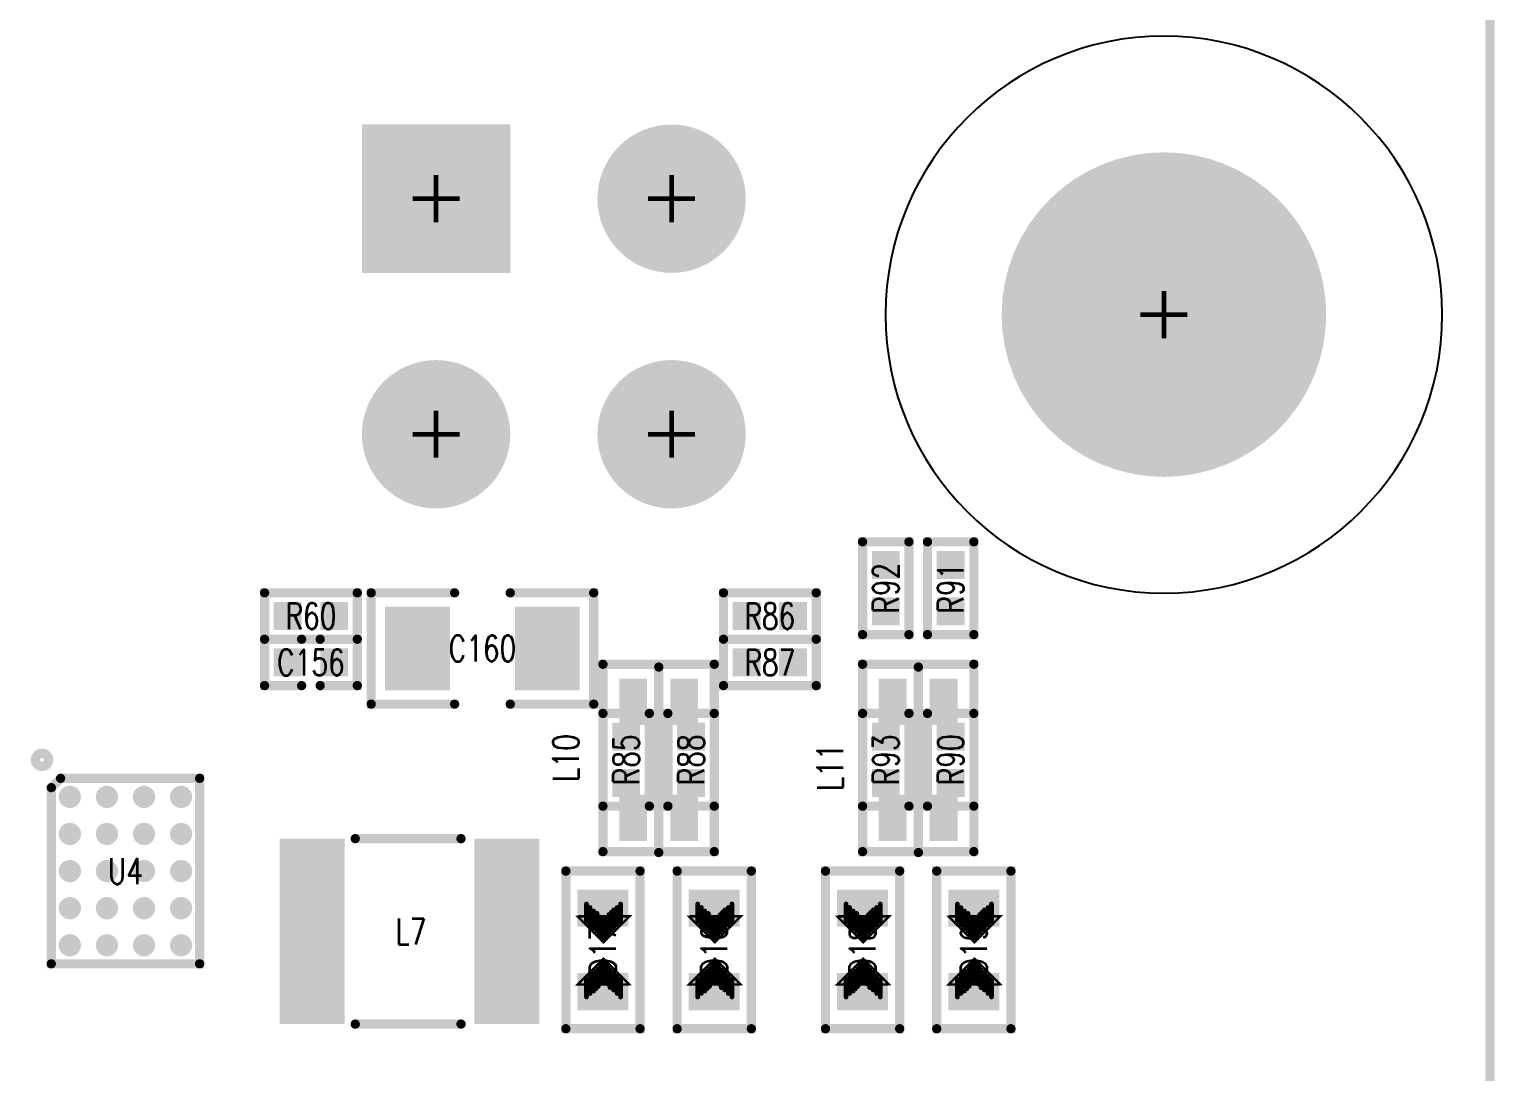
# Model space of a CAD drawing. Extents: x -54.9 to 3.9, y -25.5 to 62.3.
# Drawn here: x -12.24 to 3.57, y -8.16 to 3.08 of the extents above; entities that cross this region are included whole.
import ezdxf
from ezdxf.enums import TextEntityAlignment as Align

# ---------------------------------------------------------------- set-up
doc = ezdxf.new("R2010")
doc.units = 0
for name, pattern in [('KEEPOUT_00001000$0', [2, 1, 1]), ('TRMIDX_0', [2, 1, 1]), ('TRMIDX_1', [2, 1, 1])]:
    doc.linetypes.add(name, pattern=pattern)
for name, color, linetype in [('BOARD_OUTLINE_00', 255, 'CONTINUOUS'), ('DRIL_NPLTE_THRU_01', 3, 'CONTINUOUS'), ('DRIL_NPLTE_THRU_02', 176, 'CONTINUOUS'), ('DRIL_NPLTE_THRU_03', 222, 'CONTINUOUS'), ('DRIL_NPLTE_THRU_04', 34, 'CONTINUOUS'), ('DRIL_NPLTE_THRU_05', 171, 'CONTINUOUS'), ('DRIL_NPLTE_THRU_06', 186, 'CONTINUOUS'), ('DRIL_NPLTE_THRU_07', 6, 'CONTINUOUS'), ('DRIL_NPLTE_THRU_08', 2, 'CONTINUOUS'), ('DRIL_PLTE_THRU_01', 3, 'CONTINUOUS'), ('DRIL_PLTE_THRU_02', 176, 'CONTINUOUS'), ('DRIL_PLTE_THRU_03', 222, 'CONTINUOUS'), ('DRIL_PLTE_THRU_04', 34, 'CONTINUOUS'), ('DRIL_PLTE_THRU_05', 171, 'CONTINUOUS'), ('DRIL_PLTE_THRU_06', 186, 'CONTINUOUS'), ('DRIL_PLTE_THRU_07', 6, 'CONTINUOUS'), ('DRIL_PLTE_THRU_08', 2, 'CONTINUOUS'), ('DRIL_SYMBOL', 255, 'CONTINUOUS'), ('KEEPOUT_-1', 255, 'CONTINUOUS'), ('KEEPOUT_01', 4, 'CONTINUOUS'), ('PADS_BOT', 56, 'CONTINUOUS'), ('PADS_INNER', 96, 'CONTINUOUS'), ('PADS_TOP', 96, 'CONTINUOUS'), ('PADS_XR_122', 3, 'CONTINUOUS'), ('PADS_XR_123', 3, 'CONTINUOUS'), ('PART_NAME_126', 6, 'CONTINUOUS'), ('PART_TOP_2DLINE_00', 254, 'CONTINUOUS'), ('PART_TOP_2DLINE_01', 254, 'CONTINUOUS'), ('PART_TOP_2DLINE_126', 254, 'CONTINUOUS'), ('PART_TOP_COPPER_01', 254, 'CONTINUOUS')]:
    doc.layers.add(name, color=color, linetype=linetype)
doc.styles.add('W0$04', font='simplex', dxfattribs={"width": 0.75})

# ---------------------------------------------------------------- blocks, each defined once
blk = doc.blocks.new('BOARD_1')
at = {"layer": 'BOARD_OUTLINE_00', "const_width": 0.1}
blk.add_lwpolyline([(2.96515, 77.63739, 0.41421356), (-0.03411, 74.63813), (-0.03411, -4.3651, 0.41421356), (2.96515, -7.36436), (52.96851, -7.36436, 0.41421356), (55.96777, -4.3651), (55.96777, 74.63813, 0.41421356), (52.96851, 77.63739)], format="xyb", close=True, dxfattribs=at)
blk = doc.blocks.new('SMOOTH_0$1')
at = {"const_width": 0.05}
blk.add_lwpolyline([(-0.025, 0, 1), (0.025, 0, 1)], format="xyb", close=True, dxfattribs=at)
blk = doc.blocks.new('PART_BODY_TOP_224')
at = {"layer": 'PART_TOP_2DLINE_00', "const_width": 0.1}
blk.add_lwpolyline([(-0.8, -1), (-0.8, 0.9), (-0.7, 1), (0.8, 1), (0.8, -1)], close=True, dxfattribs=at)
at = {"layer": 'PART_TOP_2DLINE_01', "const_width": 0.1}
blk.add_lwpolyline([(-0.971, 1.2, 1), (-0.829, 1.2, 1)], format="xyb", close=True, dxfattribs=at)
at = {"layer": 'PART_TOP_2DLINE_00'}
for p in [(-0.8, 0.9), (-0.7, 1), (0.8, 1), (-0.8, -1), (0.8, -1)]:
    blk.add_blockref('SMOOTH_0$1', p, dxfattribs=at)
blk = doc.blocks.new('DRIL_HOLE_0')
blk.add_lwpolyline([(0, 0, 1), (0, 0, 1)], format="xyb", close=True)
blk = doc.blocks.new('PAD_1')
blk.add_lwpolyline([(0, 0, 1), (0, 0, 1)], format="xyb", close=True)
blk = doc.blocks.new('PAD_4')
at = {"const_width": 0.12}
blk.add_lwpolyline([(0, -0.06, 1), (0, 0.06, 1)], format="xyb", close=True, dxfattribs=at)
blk = doc.blocks.new('STK_TOP_611')
at = {"layer": 'DRIL_PLTE_THRU_01'}
blk.add_blockref('DRIL_HOLE_0', (0, 0), dxfattribs=at)
at = {"layer": 'DRIL_PLTE_THRU_02'}
blk.add_blockref('DRIL_HOLE_0', (0, 0), dxfattribs=at)
at = {"layer": 'DRIL_PLTE_THRU_03'}
blk.add_blockref('DRIL_HOLE_0', (0, 0), dxfattribs=at)
at = {"layer": 'DRIL_PLTE_THRU_04'}
blk.add_blockref('DRIL_HOLE_0', (0, 0), dxfattribs=at)
at = {"layer": 'DRIL_PLTE_THRU_05'}
blk.add_blockref('DRIL_HOLE_0', (0, 0), dxfattribs=at)
at = {"layer": 'DRIL_PLTE_THRU_06'}
blk.add_blockref('DRIL_HOLE_0', (0, 0), dxfattribs=at)
at = {"layer": 'DRIL_PLTE_THRU_07'}
blk.add_blockref('DRIL_HOLE_0', (0, 0), dxfattribs=at)
at = {"layer": 'DRIL_PLTE_THRU_08'}
blk.add_blockref('DRIL_HOLE_0', (0, 0), dxfattribs=at)
at = {"layer": 'PADS_BOT'}
blk.add_blockref('PAD_1', (0, 0), dxfattribs=at)
at = {"layer": 'PADS_INNER'}
blk.add_blockref('PAD_1', (0, 0), dxfattribs=at)
at = {"layer": 'PADS_TOP'}
blk.add_blockref('PAD_4', (0, 0), dxfattribs=at)
blk = doc.blocks.new('SYM_TOP_18')
for name, p in [('PART_BODY_TOP_224', (0, 0)), ('STK_TOP_611', (-0.6, 0.8)), ('STK_TOP_611', (-0.2, 0.8)), ('STK_TOP_611', (0.2, 0.8)), ('STK_TOP_611', (0.6, 0.8)), ('STK_TOP_611', (-0.6, 0.4)), ('STK_TOP_611', (-0.2, 0.4)), ('STK_TOP_611', (0.2, 0.4)), ('STK_TOP_611', (0.6, 0.4)), ('STK_TOP_611', (-0.6, 0)), ('STK_TOP_611', (-0.2, 0)), ('STK_TOP_611', (0.2, 0)), ('STK_TOP_611', (0.6, 0)), ('STK_TOP_611', (-0.6, -0.4)), ('STK_TOP_611', (-0.2, -0.4)), ('STK_TOP_611', (0.2, -0.4)), ('STK_TOP_611', (0.6, -0.4)), ('STK_TOP_611', (-0.6, -0.8)), ('STK_TOP_611', (-0.2, -0.8)), ('STK_TOP_611', (0.2, -0.8)), ('STK_TOP_611', (0.6, -0.8))]:
    blk.add_blockref(name, p)
blk = doc.blocks.new('PART_TOP_2')
blk.add_blockref('SYM_TOP_18', (0, 0))
at = {"layer": 'PART_NAME_126', "style": 'W0$04', "width": 0.75}
blk.add_text('U4', height=0.28, dxfattribs=at).set_placement((0, 0), align=Align.MIDDLE_CENTER)
blk = doc.blocks.new('SMOOTH_0$199898')
at = {"const_width": 0.099949}
blk.add_lwpolyline([(-0.049974, 0, 1), (0.049974, 0, 1)], format="xyb", close=True, dxfattribs=at)
blk = doc.blocks.new('PART_BODY_TOP_158')
at = {"layer": 'PART_TOP_2DLINE_126', "const_width": 0.2}
blk.add_lwpolyline([(2.901, -2.105), (2.901, -2.747)], dxfattribs=at)
at = {"layer": 'PART_TOP_2DLINE_126'}
for p in [(2.901, -2.105), (2.901, -2.747)]:
    blk.add_blockref('SMOOTH_0$199898', p, dxfattribs=at)
blk = doc.blocks.new('DRIL_SYMBOL_0$889')
at = {"layer": 'DRIL_SYMBOL', "const_width": 0.0508}
for points in [[(0, -0.254), (0, 0.254)], [(-0.254, 0), (0.254, 0)]]:
    blk.add_lwpolyline(points, dxfattribs=at)
blk = doc.blocks.new('DRIL_HOLE_0$889')
at = {"const_width": 0.4445}
blk.add_lwpolyline([(-0.22225, 0, 1), (0.22225, 0, 1)], format="xyb", close=True, dxfattribs=at)
blk.add_blockref('DRIL_SYMBOL_0$889', (0, 0))
blk = doc.blocks.new('PAD_5')
at = {"const_width": 0.635}
blk.add_lwpolyline([(0, -0.3175, 1), (0, 0.3175, 1)], format="xyb", close=True, dxfattribs=at)
blk = doc.blocks.new('PAD_7')
at = {"const_width": 0.8}
blk.add_lwpolyline([(0, -0.4, 1), (0, 0.4, 1)], format="xyb", close=True, dxfattribs=at)
blk = doc.blocks.new('STK_TOP_395')
at = {"layer": 'DRIL_PLTE_THRU_01'}
blk.add_blockref('DRIL_HOLE_0$889', (0, 0), dxfattribs=at)
at = {"layer": 'DRIL_PLTE_THRU_02'}
blk.add_blockref('DRIL_HOLE_0$889', (0, 0), dxfattribs=at)
at = {"layer": 'DRIL_PLTE_THRU_03'}
blk.add_blockref('DRIL_HOLE_0$889', (0, 0), dxfattribs=at)
at = {"layer": 'DRIL_PLTE_THRU_04'}
blk.add_blockref('DRIL_HOLE_0$889', (0, 0), dxfattribs=at)
at = {"layer": 'DRIL_PLTE_THRU_05'}
blk.add_blockref('DRIL_HOLE_0$889', (0, 0), dxfattribs=at)
at = {"layer": 'DRIL_PLTE_THRU_06'}
blk.add_blockref('DRIL_HOLE_0$889', (0, 0), dxfattribs=at)
at = {"layer": 'DRIL_PLTE_THRU_07'}
blk.add_blockref('DRIL_HOLE_0$889', (0, 0), dxfattribs=at)
at = {"layer": 'DRIL_PLTE_THRU_08'}
blk.add_blockref('DRIL_HOLE_0$889', (0, 0), dxfattribs=at)
at = {"layer": 'PADS_BOT'}
blk.add_blockref('PAD_7', (0, 0), dxfattribs=at)
at = {"layer": 'PADS_INNER'}
blk.add_blockref('PAD_5', (0, 0), dxfattribs=at)
at = {"layer": 'PADS_TOP'}
blk.add_blockref('PAD_7', (0, 0), dxfattribs=at)
at = {"layer": 'PADS_XR_122'}
blk.add_blockref('PAD_7', (0, 0), dxfattribs=at)
at = {"layer": 'PADS_XR_123'}
blk.add_blockref('PAD_7', (0, 0), dxfattribs=at)
blk = doc.blocks.new('PAD_8')
at = {"const_width": 1.599996}
blk.add_lwpolyline([(-0.799998, 0), (0.799998, 0)], dxfattribs=at)
blk = doc.blocks.new('STK_TOP_396')
at = {"layer": 'DRIL_PLTE_THRU_01'}
blk.add_blockref('DRIL_HOLE_0$889', (0, 0), dxfattribs=at)
at = {"layer": 'DRIL_PLTE_THRU_02'}
blk.add_blockref('DRIL_HOLE_0$889', (0, 0), dxfattribs=at)
at = {"layer": 'DRIL_PLTE_THRU_03'}
blk.add_blockref('DRIL_HOLE_0$889', (0, 0), dxfattribs=at)
at = {"layer": 'DRIL_PLTE_THRU_04'}
blk.add_blockref('DRIL_HOLE_0$889', (0, 0), dxfattribs=at)
at = {"layer": 'DRIL_PLTE_THRU_05'}
blk.add_blockref('DRIL_HOLE_0$889', (0, 0), dxfattribs=at)
at = {"layer": 'DRIL_PLTE_THRU_06'}
blk.add_blockref('DRIL_HOLE_0$889', (0, 0), dxfattribs=at)
at = {"layer": 'DRIL_PLTE_THRU_07'}
blk.add_blockref('DRIL_HOLE_0$889', (0, 0), dxfattribs=at)
at = {"layer": 'DRIL_PLTE_THRU_08'}
blk.add_blockref('DRIL_HOLE_0$889', (0, 0), dxfattribs=at)
at = {"layer": 'PADS_BOT'}
blk.add_blockref('PAD_8', (0, 0), dxfattribs=at)
at = {"layer": 'PADS_INNER'}
blk.add_blockref('PAD_8', (0, 0), dxfattribs=at)
at = {"layer": 'PADS_TOP'}
blk.add_blockref('PAD_8', (0, 0), dxfattribs=at)
at = {"layer": 'PADS_XR_122'}
blk.add_blockref('PAD_8', (0, 0), dxfattribs=at)
at = {"layer": 'PADS_XR_123'}
blk.add_blockref('PAD_8', (0, 0), dxfattribs=at)
blk = doc.blocks.new('SYM_TOP_38')
for name, p in [('STK_TOP_396', (0, 0)), ('STK_TOP_395', (2.54, 0)), ('STK_TOP_395', (0, -2.54)), ('STK_TOP_395', (2.54, -2.54)), ('PART_BODY_TOP_158', (0, 0))]:
    blk.add_blockref(name, p)
blk = doc.blocks.new('PART_TOP_4')
blk.add_blockref('SYM_TOP_38', (0, 0))
blk = doc.blocks.new('PART_BODY_TOP_163')
at = {"layer": 'PART_TOP_2DLINE_126', "const_width": 0.1}
for points in [[(-0.3, 0.6), (-1.2, 0.6), (-1.2, -0.6), (-0.3, -0.6)], [(0.3, -0.6), (1.2, -0.6), (1.2, 0.6), (0.3, 0.6)]]:
    blk.add_lwpolyline(points, dxfattribs=at)
at = {"layer": 'PART_TOP_2DLINE_126'}
for p in [(-1.2, 0.6), (-0.3, 0.6), (0.3, 0.6), (1.2, 0.6), (-1.2, -0.6), (-0.3, -0.6), (0.3, -0.6), (1.2, -0.6)]:
    blk.add_blockref('SMOOTH_0$1', p, dxfattribs=at)
blk = doc.blocks.new('PAD_15')
at = {"const_width": 0.7}
blk.add_lwpolyline([(-0.45, 0), (0.45, 0)], dxfattribs=at)
blk = doc.blocks.new('STK_TOP_406')
at = {"layer": 'DRIL_PLTE_THRU_01'}
blk.add_blockref('DRIL_HOLE_0', (0, 0), dxfattribs=at)
at = {"layer": 'DRIL_PLTE_THRU_02'}
blk.add_blockref('DRIL_HOLE_0', (0, 0), dxfattribs=at)
at = {"layer": 'DRIL_PLTE_THRU_03'}
blk.add_blockref('DRIL_HOLE_0', (0, 0), dxfattribs=at)
at = {"layer": 'DRIL_PLTE_THRU_04'}
blk.add_blockref('DRIL_HOLE_0', (0, 0), dxfattribs=at)
at = {"layer": 'DRIL_PLTE_THRU_05'}
blk.add_blockref('DRIL_HOLE_0', (0, 0), dxfattribs=at)
at = {"layer": 'DRIL_PLTE_THRU_06'}
blk.add_blockref('DRIL_HOLE_0', (0, 0), dxfattribs=at)
at = {"layer": 'DRIL_PLTE_THRU_07'}
blk.add_blockref('DRIL_HOLE_0', (0, 0), dxfattribs=at)
at = {"layer": 'DRIL_PLTE_THRU_08'}
blk.add_blockref('DRIL_HOLE_0', (0, 0), dxfattribs=at)
at = {"layer": 'PADS_BOT'}
blk.add_blockref('PAD_1', (0, 0), dxfattribs=at)
at = {"layer": 'PADS_INNER'}
blk.add_blockref('PAD_1', (0, 0), dxfattribs=at)
at = {"layer": 'PADS_TOP', "rotation": 90}
blk.add_blockref('PAD_15', (0, 0), dxfattribs=at)
blk = doc.blocks.new('SYM_TOP_12')
for name, p in [('STK_TOP_406', (-0.7, 0)), ('STK_TOP_406', (0.7, 0)), ('PART_BODY_TOP_163', (0, 0))]:
    blk.add_blockref(name, p)
blk = doc.blocks.new('PART_TOP_192')
blk.add_blockref('SYM_TOP_12', (0, 0))
at = {"layer": 'PART_NAME_126', "style": 'W0$04', "width": 0.75}
blk.add_text('C160', height=0.28, dxfattribs=at).set_placement((0, 0), align=Align.MIDDLE_CENTER)
blk = doc.blocks.new('PART_BODY_TOP_164')
at = {"layer": 'PART_TOP_2DLINE_126', "const_width": 0.1}
for points in [[(-0.1, 0.25), (-0.5, 0.25), (-0.5, -0.25), (-0.1, -0.25)], [(0.1, 0.25), (0.5, 0.25), (0.5, -0.25), (0.1, -0.25)]]:
    blk.add_lwpolyline(points, dxfattribs=at)
at = {"layer": 'PART_TOP_2DLINE_126'}
for p in [(-0.5, 0.25), (-0.1, 0.25), (0.1, 0.25), (0.5, 0.25), (-0.5, -0.25), (-0.1, -0.25), (0.1, -0.25), (0.5, -0.25)]:
    blk.add_blockref('SMOOTH_0$1', p, dxfattribs=at)
blk = doc.blocks.new('PAD_13')
at = {"const_width": 0.3}
blk.add_lwpolyline([(-0.15, 0), (0.15, 0)], dxfattribs=at)
blk = doc.blocks.new('STK_TOP_408')
at = {"layer": 'DRIL_NPLTE_THRU_01'}
blk.add_blockref('DRIL_HOLE_0', (0, 0), dxfattribs=at)
at = {"layer": 'DRIL_NPLTE_THRU_02'}
blk.add_blockref('DRIL_HOLE_0', (0, 0), dxfattribs=at)
at = {"layer": 'DRIL_NPLTE_THRU_03'}
blk.add_blockref('DRIL_HOLE_0', (0, 0), dxfattribs=at)
at = {"layer": 'DRIL_NPLTE_THRU_04'}
blk.add_blockref('DRIL_HOLE_0', (0, 0), dxfattribs=at)
at = {"layer": 'DRIL_NPLTE_THRU_05'}
blk.add_blockref('DRIL_HOLE_0', (0, 0), dxfattribs=at)
at = {"layer": 'DRIL_NPLTE_THRU_06'}
blk.add_blockref('DRIL_HOLE_0', (0, 0), dxfattribs=at)
at = {"layer": 'DRIL_NPLTE_THRU_07'}
blk.add_blockref('DRIL_HOLE_0', (0, 0), dxfattribs=at)
at = {"layer": 'DRIL_NPLTE_THRU_08'}
blk.add_blockref('DRIL_HOLE_0', (0, 0), dxfattribs=at)
at = {"layer": 'PADS_BOT'}
blk.add_blockref('PAD_1', (0, 0), dxfattribs=at)
at = {"layer": 'PADS_INNER'}
blk.add_blockref('PAD_1', (0, 0), dxfattribs=at)
at = {"layer": 'PADS_TOP'}
blk.add_blockref('PAD_13', (0, 0), dxfattribs=at)
blk = doc.blocks.new('SYM_TOP_9')
for name, p in [('PART_BODY_TOP_164', (0, 0)), ('STK_TOP_408', (-0.25, 0)), ('STK_TOP_408', (0.25, 0))]:
    blk.add_blockref(name, p)
blk = doc.blocks.new('PART_TOP_312')
blk.add_blockref('SYM_TOP_9', (0, 0))
at = {"layer": 'PART_NAME_126', "style": 'W0$04', "width": 0.75}
blk.add_text('C156', height=0.28, rotation=180, dxfattribs=at).set_placement((0, 0), align=Align.MIDDLE_CENTER)
blk = doc.blocks.new('SMOOTH_0$0254')
at = {"const_width": 0.0127}
blk.add_lwpolyline([(-0.00635, 0, 1), (0.00635, 0, 1)], format="xyb", close=True, dxfattribs=at)
blk = doc.blocks.new('SMOOTH_0$0508')
at = {"const_width": 0.0254}
blk.add_lwpolyline([(-0.0127, 0, 1), (0.0127, 0, 1)], format="xyb", close=True, dxfattribs=at)
blk = doc.blocks.new('PART_BODY_TOP_29')
at = {"layer": 'PART_TOP_2DLINE_126', "const_width": 0.1}
blk.add_lwpolyline([(0.85, -0.4), (0.85, 0.4), (-0.85, 0.4), (-0.85, -0.4)], close=True, dxfattribs=at)
at = {"layer": 'PART_TOP_COPPER_01', "linetype": 'TRMIDX_0', "const_width": 0.0254}
for points in [[(-0.3556, -0.2667), (-0.08255, 0.00635), (-0.36195, 0.28575), (-0.36195, -0.254), (-0.3556, -0.254)], [(-0.3048, -0.1651), (-0.1397, 0), (-0.31115, 0.17145), (-0.31115, -0.1524), (-0.3048, -0.1524)]]:
    blk.add_lwpolyline(points, close=True, dxfattribs=at)
at = {"layer": 'PART_TOP_COPPER_01', "linetype": 'TRMIDX_0', "const_width": 0.0508}
for points in [[(-0.3048, 0.1905), (-0.4953, 0.1905)], [(-0.2667, 0.1524), (-0.4572, 0.1524)], [(-0.2413, 0.1143), (-0.4318, 0.1143)], [(-0.2159, 0.0889), (-0.4064, 0.0889)], [(-0.1905, 0.0635), (-0.381, 0.0635)], [(-0.1524, 0.0381), (-0.3429, 0.0381)], [(-0.1397, -0.0127), (-0.3302, -0.0127)], [(-0.127, 0.0127), (-0.3175, 0.0127)], [(-0.3048, -0.1778), (-0.4953, -0.1778)], [(-0.2667, -0.1397), (-0.4572, -0.1397)], [(-0.2286, -0.1016), (-0.4191, -0.1016)], [(-0.2032, -0.0635), (-0.3937, -0.0635)], [(-0.1651, -0.0381), (-0.3556, -0.0381)]]:
    blk.add_lwpolyline(points, dxfattribs=at)
at = {"layer": 'PART_TOP_COPPER_01', "linetype": 'TRMIDX_1', "const_width": 0.0254}
for points in [[(0.3683, 0.2794), (0.09525, 0.00635), (0.37465, -0.27305), (0.37465, 0.2667), (0.3683, 0.2667)], [(0.3175, 0.1778), (0.1524, 0.0127), (0.32385, -0.15875), (0.32385, 0.1651), (0.3175, 0.1651)]]:
    blk.add_lwpolyline(points, close=True, dxfattribs=at)
at = {"layer": 'PART_TOP_COPPER_01', "linetype": 'TRMIDX_1', "const_width": 0.0508}
for points in [[(0.2794, 0.1524), (0.4699, 0.1524)], [(0.3175, 0.1905), (0.508, 0.1905)], [(0.1397, 0), (0.3302, 0)], [(0.1524, 0.0254), (0.3429, 0.0254)], [(0.1651, -0.0254), (0.3556, -0.0254)], [(0.1778, 0.0508), (0.3683, 0.0508)], [(0.2159, 0.0762), (0.4064, 0.0762)], [(0.2413, 0.1143), (0.4318, 0.1143)], [(0.2032, -0.0508), (0.3937, -0.0508)], [(0.2286, -0.0762), (0.4191, -0.0762)], [(0.254, -0.1016), (0.4445, -0.1016)], [(0.2794, -0.1397), (0.4699, -0.1397)], [(0.3175, -0.1778), (0.508, -0.1778)]]:
    blk.add_lwpolyline(points, dxfattribs=at)
at = {"layer": 'PART_TOP_2DLINE_126'}
for p in [(-0.85, 0.4), (0.85, 0.4), (-0.85, -0.4), (0.85, -0.4)]:
    blk.add_blockref('SMOOTH_0$1', p, dxfattribs=at)
at = {"layer": 'PART_TOP_COPPER_01'}
for name, p in [('SMOOTH_0$0508', (-0.4953, 0.1905)), ('SMOOTH_0$0508', (-0.4572, 0.1524)), ('SMOOTH_0$0254', (-0.36195, 0.28575)), ('SMOOTH_0$0508', (-0.3048, 0.1905)), ('SMOOTH_0$0254', (-0.31115, 0.17145)), ('SMOOTH_0$0508', (-0.2667, 0.1524)), ('SMOOTH_0$0508', (0.2794, 0.1524)), ('SMOOTH_0$0508', (0.3175, 0.1905)), ('SMOOTH_0$0254', (0.3175, 0.1778)), ('SMOOTH_0$0254', (0.3175, 0.1651)), ('SMOOTH_0$0254', (0.32385, 0.1651)), ('SMOOTH_0$0254', (0.3683, 0.2794)), ('SMOOTH_0$0254', (0.3683, 0.2667)), ('SMOOTH_0$0254', (0.37465, 0.2667)), ('SMOOTH_0$0508', (0.4699, 0.1524)), ('SMOOTH_0$0508', (0.508, 0.1905)), ('SMOOTH_0$0508', (-0.4318, 0.1143)), ('SMOOTH_0$0508', (-0.4064, 0.0889)), ('SMOOTH_0$0508', (-0.381, 0.0635)), ('SMOOTH_0$0508', (-0.3429, 0.0381)), ('SMOOTH_0$0508', (-0.3302, -0.0127)), ('SMOOTH_0$0508', (-0.3175, 0.0127)), ('SMOOTH_0$0508', (-0.2413, 0.1143)), ('SMOOTH_0$0508', (-0.2159, 0.0889)), ('SMOOTH_0$0508', (-0.1905, 0.0635)), ('SMOOTH_0$0508', (-0.1524, 0.0381)), ('SMOOTH_0$0508', (-0.1397, -0.0127)), ('SMOOTH_0$0508', (-0.127, 0.0127)), ('SMOOTH_0$0254', (-0.1397, 0)), ('SMOOTH_0$0254', (-0.08255, 0.00635)), ('SMOOTH_0$0254', (0.09525, 0.00635)), ('SMOOTH_0$0508', (0.1397, 0)), ('SMOOTH_0$0508', (0.1524, 0.0254)), ('SMOOTH_0$0254', (0.1524, 0.0127)), ('SMOOTH_0$0508', (0.1651, -0.0254)), ('SMOOTH_0$0508', (0.1778, 0.0508)), ('SMOOTH_0$0508', (0.2159, 0.0762)), ('SMOOTH_0$0508', (0.2413, 0.1143)), ('SMOOTH_0$0508', (0.3302, 0)), ('SMOOTH_0$0508', (0.3429, 0.0254)), ('SMOOTH_0$0508', (0.3556, -0.0254)), ('SMOOTH_0$0508', (0.3683, 0.0508)), ('SMOOTH_0$0508', (0.4064, 0.0762)), ('SMOOTH_0$0508', (0.4318, 0.1143)), ('SMOOTH_0$0508', (-0.4953, -0.1778)), ('SMOOTH_0$0508', (-0.4572, -0.1397)), ('SMOOTH_0$0508', (-0.4191, -0.1016)), ('SMOOTH_0$0508', (-0.3937, -0.0635)), ('SMOOTH_0$0508', (-0.3556, -0.0381)), ('SMOOTH_0$0508', (-0.3048, -0.1778)), ('SMOOTH_0$0254', (-0.31115, -0.1524)), ('SMOOTH_0$0254', (-0.3048, -0.1524)), ('SMOOTH_0$0254', (-0.3048, -0.1651)), ('SMOOTH_0$0508', (-0.2667, -0.1397)), ('SMOOTH_0$0508', (-0.2286, -0.1016)), ('SMOOTH_0$0508', (-0.2032, -0.0635)), ('SMOOTH_0$0508', (-0.1651, -0.0381)), ('SMOOTH_0$0508', (0.2032, -0.0508)), ('SMOOTH_0$0508', (0.2286, -0.0762)), ('SMOOTH_0$0508', (0.254, -0.1016)), ('SMOOTH_0$0508', (0.2794, -0.1397)), ('SMOOTH_0$0508', (0.3175, -0.1778)), ('SMOOTH_0$0254', (0.32385, -0.15875)), ('SMOOTH_0$0508', (0.3937, -0.0508)), ('SMOOTH_0$0508', (0.4191, -0.0762)), ('SMOOTH_0$0508', (0.4445, -0.1016)), ('SMOOTH_0$0508', (0.4699, -0.1397)), ('SMOOTH_0$0508', (0.508, -0.1778)), ('SMOOTH_0$0254', (-0.36195, -0.254)), ('SMOOTH_0$0254', (-0.3556, -0.254)), ('SMOOTH_0$0254', (-0.3556, -0.2667)), ('SMOOTH_0$0254', (0.37465, -0.27305))]:
    blk.add_blockref(name, p, dxfattribs=at)
blk = doc.blocks.new('PAD_18')
at = {"const_width": 0.4}
blk.add_lwpolyline([(-0.275, 0), (0.275, 0)], dxfattribs=at)
blk = doc.blocks.new('STK_TOP_121')
at = {"layer": 'DRIL_PLTE_THRU_01'}
blk.add_blockref('DRIL_HOLE_0', (0, 0), dxfattribs=at)
at = {"layer": 'DRIL_PLTE_THRU_02'}
blk.add_blockref('DRIL_HOLE_0', (0, 0), dxfattribs=at)
at = {"layer": 'DRIL_PLTE_THRU_03'}
blk.add_blockref('DRIL_HOLE_0', (0, 0), dxfattribs=at)
at = {"layer": 'DRIL_PLTE_THRU_04'}
blk.add_blockref('DRIL_HOLE_0', (0, 0), dxfattribs=at)
at = {"layer": 'DRIL_PLTE_THRU_05'}
blk.add_blockref('DRIL_HOLE_0', (0, 0), dxfattribs=at)
at = {"layer": 'DRIL_PLTE_THRU_06'}
blk.add_blockref('DRIL_HOLE_0', (0, 0), dxfattribs=at)
at = {"layer": 'DRIL_PLTE_THRU_07'}
blk.add_blockref('DRIL_HOLE_0', (0, 0), dxfattribs=at)
at = {"layer": 'DRIL_PLTE_THRU_08'}
blk.add_blockref('DRIL_HOLE_0', (0, 0), dxfattribs=at)
at = {"layer": 'PADS_BOT'}
blk.add_blockref('PAD_1', (0, 0), dxfattribs=at)
at = {"layer": 'PADS_INNER'}
blk.add_blockref('PAD_1', (0, 0), dxfattribs=at)
at = {"layer": 'PADS_TOP', "rotation": 90}
blk.add_blockref('PAD_18', (0, 0), dxfattribs=at)
blk = doc.blocks.new('SYM_TOP_22')
for name, p in [('STK_TOP_121', (-0.45, 0)), ('STK_TOP_121', (0.45, 0)), ('PART_BODY_TOP_29', (0, 0))]:
    blk.add_blockref(name, p)
blk = doc.blocks.new('PART_TOP_384')
blk.add_blockref('SYM_TOP_22', (0, 0))
at = {"layer": 'PART_NAME_126', "style": 'W0$04', "width": 0.75}
blk.add_text('D17', height=0.28, rotation=180, dxfattribs=at).set_placement((0, 0), align=Align.MIDDLE_CENTER)
blk = doc.blocks.new('PART_TOP_385')
blk.add_blockref('SYM_TOP_22', (0, 0))
at = {"layer": 'PART_NAME_126', "style": 'W0$04', "width": 0.75}
blk.add_text('D19', height=0.28, rotation=180, dxfattribs=at).set_placement((0, 0), align=Align.MIDDLE_CENTER)
blk = doc.blocks.new('PART_TOP_386')
blk.add_blockref('SYM_TOP_22', (0, 0))
at = {"layer": 'PART_NAME_126', "style": 'W0$04', "width": 0.75}
blk.add_text('D16', height=0.28, rotation=180, dxfattribs=at).set_placement((0, 0), align=Align.MIDDLE_CENTER)
blk = doc.blocks.new('PART_TOP_387')
blk.add_blockref('SYM_TOP_22', (0, 0))
at = {"layer": 'PART_NAME_126', "style": 'W0$04', "width": 0.75}
blk.add_text('D18', height=0.28, rotation=180, dxfattribs=at).set_placement((0, 0), align=Align.MIDDLE_CENTER)
blk = doc.blocks.new('PART_BODY_TOP_22')
at = {"layer": 'KEEPOUT_-1', "linetype": 'KEEPOUT_00001000$0'}
blk.add_lwpolyline([(-3.003, 0, 1), (3.003, 0, 1)], format="xyb", close=True, dxfattribs=at)
at = {"layer": 'KEEPOUT_01', "linetype": 'KEEPOUT_00001000$0'}
blk.add_lwpolyline([(-3.003, 0, 1), (3.003, 0, 1)], format="xyb", close=True, dxfattribs=at)
blk = doc.blocks.new('DRIL_SYMBOL_3$5')
at = {"layer": 'DRIL_SYMBOL', "const_width": 0.0508}
for points in [[(0, -0.254), (0, 0.254)], [(-0.254, 0), (0.254, 0)]]:
    blk.add_lwpolyline(points, dxfattribs=at)
blk = doc.blocks.new('DRIL_HOLE_3$5')
at = {"const_width": 1.75}
blk.add_lwpolyline([(-0.875, 0, 1), (0.875, 0, 1)], format="xyb", close=True, dxfattribs=at)
blk.add_blockref('DRIL_SYMBOL_3$5', (0, 0))
blk = doc.blocks.new('PAD_0')
at = {"const_width": 1.75}
blk.add_lwpolyline([(0, -0.875, 1), (0, 0.875, 1)], format="xyb", close=True, dxfattribs=at)
blk = doc.blocks.new('STK_TOP_50')
at = {"layer": 'DRIL_NPLTE_THRU_01'}
blk.add_blockref('DRIL_HOLE_3$5', (0, 0), dxfattribs=at)
at = {"layer": 'DRIL_NPLTE_THRU_02'}
blk.add_blockref('DRIL_HOLE_3$5', (0, 0), dxfattribs=at)
at = {"layer": 'DRIL_NPLTE_THRU_03'}
blk.add_blockref('DRIL_HOLE_3$5', (0, 0), dxfattribs=at)
at = {"layer": 'DRIL_NPLTE_THRU_04'}
blk.add_blockref('DRIL_HOLE_3$5', (0, 0), dxfattribs=at)
at = {"layer": 'DRIL_NPLTE_THRU_05'}
blk.add_blockref('DRIL_HOLE_3$5', (0, 0), dxfattribs=at)
at = {"layer": 'DRIL_NPLTE_THRU_06'}
blk.add_blockref('DRIL_HOLE_3$5', (0, 0), dxfattribs=at)
at = {"layer": 'DRIL_NPLTE_THRU_07'}
blk.add_blockref('DRIL_HOLE_3$5', (0, 0), dxfattribs=at)
at = {"layer": 'DRIL_NPLTE_THRU_08'}
blk.add_blockref('DRIL_HOLE_3$5', (0, 0), dxfattribs=at)
at = {"layer": 'PADS_BOT'}
blk.add_blockref('PAD_0', (0, 0), dxfattribs=at)
at = {"layer": 'PADS_INNER'}
blk.add_blockref('PAD_0', (0, 0), dxfattribs=at)
at = {"layer": 'PADS_TOP'}
blk.add_blockref('PAD_0', (0, 0), dxfattribs=at)
blk = doc.blocks.new('SYM_TOP_42')
for name in ['PART_BODY_TOP_22', 'STK_TOP_50']:
    blk.add_blockref(name, (0, 0))
blk = doc.blocks.new('PART_TOP_419')
blk.add_blockref('SYM_TOP_42', (0, 0))
blk = doc.blocks.new('SMOOTH_0$10008')
at = {"const_width": 0.05004}
blk.add_lwpolyline([(-0.02502, 0, 1), (0.02502, 0, 1)], format="xyb", close=True, dxfattribs=at)
blk = doc.blocks.new('PART_BODY_TOP_38')
at = {"layer": 'PART_TOP_2DLINE_126', "const_width": 0.1}
for points in [[(0.572, 1), (-0.569, 1)], [(0.572, -1), (-0.569, -1)]]:
    blk.add_lwpolyline(points, dxfattribs=at)
at = {"layer": 'PART_TOP_2DLINE_126'}
for p in [(-0.569, 1), (0.572, 1), (-0.569, -1), (0.572, -1)]:
    blk.add_blockref('SMOOTH_0$10008', p, dxfattribs=at)
blk = doc.blocks.new('PAD_34')
at = {"const_width": 0.699998}
blk.add_lwpolyline([(-0.999998, 0), (0.999998, 0)], dxfattribs=at)
blk = doc.blocks.new('STK_TOP_165')
at = {"layer": 'DRIL_PLTE_THRU_01'}
blk.add_blockref('DRIL_HOLE_0', (0, 0), dxfattribs=at)
at = {"layer": 'DRIL_PLTE_THRU_02'}
blk.add_blockref('DRIL_HOLE_0', (0, 0), dxfattribs=at)
at = {"layer": 'DRIL_PLTE_THRU_03'}
blk.add_blockref('DRIL_HOLE_0', (0, 0), dxfattribs=at)
at = {"layer": 'DRIL_PLTE_THRU_04'}
blk.add_blockref('DRIL_HOLE_0', (0, 0), dxfattribs=at)
at = {"layer": 'DRIL_PLTE_THRU_05'}
blk.add_blockref('DRIL_HOLE_0', (0, 0), dxfattribs=at)
at = {"layer": 'DRIL_PLTE_THRU_06'}
blk.add_blockref('DRIL_HOLE_0', (0, 0), dxfattribs=at)
at = {"layer": 'DRIL_PLTE_THRU_07'}
blk.add_blockref('DRIL_HOLE_0', (0, 0), dxfattribs=at)
at = {"layer": 'DRIL_PLTE_THRU_08'}
blk.add_blockref('DRIL_HOLE_0', (0, 0), dxfattribs=at)
at = {"layer": 'PADS_BOT'}
blk.add_blockref('PAD_1', (0, 0), dxfattribs=at)
at = {"layer": 'PADS_INNER'}
blk.add_blockref('PAD_1', (0, 0), dxfattribs=at)
at = {"layer": 'PADS_TOP', "rotation": 90}
blk.add_blockref('PAD_34', (0, 0), dxfattribs=at)
blk = doc.blocks.new('SYM_TOP_45')
for name, p in [('STK_TOP_165', (-1.063, 0)), ('STK_TOP_165', (1.037, 0)), ('PART_BODY_TOP_38', (0, 0))]:
    blk.add_blockref(name, p)
blk = doc.blocks.new('PART_TOP_428')
blk.add_blockref('SYM_TOP_45', (0, 0))
at = {"layer": 'PART_NAME_126', "style": 'W0$04', "width": 0.75}
blk.add_text('L7', height=0.28, rotation=180, dxfattribs=at).set_placement((-0.027, 0), align=Align.MIDDLE_CENTER)
blk = doc.blocks.new('PART_BODY_TOP_166')
at = {"layer": 'PART_TOP_2DLINE_126', "const_width": 0.1}
blk.add_lwpolyline([(-0.5, 0.25), (0.5, 0.25), (0.5, -0.25), (-0.5, -0.25)], close=True, dxfattribs=at)
at = {"layer": 'PART_TOP_2DLINE_126'}
for p in [(-0.5, 0.25), (0.5, 0.25), (-0.5, -0.25), (0.5, -0.25)]:
    blk.add_blockref('SMOOTH_0$1', p, dxfattribs=at)
blk = doc.blocks.new('SYM_TOP_5')
for name, p in [('PART_BODY_TOP_166', (0, 0)), ('STK_TOP_408', (-0.25, 0)), ('STK_TOP_408', (0.25, 0))]:
    blk.add_blockref(name, p)
blk = doc.blocks.new('PART_TOP_468')
blk.add_blockref('SYM_TOP_5', (0, 0))
at = {"layer": 'PART_NAME_126', "style": 'W0$04', "width": 0.75}
blk.add_text('R60', height=0.28, rotation=180, dxfattribs=at).set_placement((0, 0), align=Align.MIDDLE_CENTER)
blk = doc.blocks.new('PART_TOP_489')
blk.add_blockref('SYM_TOP_5', (0, 0))
at = {"layer": 'PART_NAME_126', "style": 'W0$04', "width": 0.75}
blk.add_text('R85', height=0.28, rotation=180, dxfattribs=at).set_placement((0, 0), align=Align.MIDDLE_CENTER)
blk = doc.blocks.new('PART_TOP_490')
blk.add_blockref('SYM_TOP_5', (0, 0))
at = {"layer": 'PART_NAME_126', "style": 'W0$04', "width": 0.75}
blk.add_text('R86', height=0.28, rotation=180, dxfattribs=at).set_placement((0, 0), align=Align.MIDDLE_CENTER)
blk = doc.blocks.new('PART_TOP_491')
blk.add_blockref('SYM_TOP_5', (0, 0))
at = {"layer": 'PART_NAME_126', "style": 'W0$04', "width": 0.75}
blk.add_text('R87', height=0.28, rotation=180, dxfattribs=at).set_placement((0, 0), align=Align.MIDDLE_CENTER)
blk = doc.blocks.new('PART_TOP_492')
blk.add_blockref('SYM_TOP_5', (0, 0))
at = {"layer": 'PART_NAME_126', "style": 'W0$04', "width": 0.75}
blk.add_text('R88', height=0.28, rotation=180, dxfattribs=at).set_placement((0, 0), align=Align.MIDDLE_CENTER)
blk = doc.blocks.new('PART_TOP_494')
blk.add_blockref('SYM_TOP_5', (0, 0))
at = {"layer": 'PART_NAME_126', "style": 'W0$04', "width": 0.75}
blk.add_text('R90', height=0.28, rotation=180, dxfattribs=at).set_placement((0, 0), align=Align.MIDDLE_CENTER)
blk = doc.blocks.new('PART_TOP_495')
blk.add_blockref('SYM_TOP_5', (0, 0))
at = {"layer": 'PART_NAME_126', "style": 'W0$04', "width": 0.75}
blk.add_text('R91', height=0.28, rotation=180, dxfattribs=at).set_placement((0, 0), align=Align.MIDDLE_CENTER)
blk = doc.blocks.new('PART_TOP_496')
blk.add_blockref('SYM_TOP_5', (0, 0))
at = {"layer": 'PART_NAME_126', "style": 'W0$04', "width": 0.75}
blk.add_text('R92', height=0.28, rotation=180, dxfattribs=at).set_placement((0, 0), align=Align.MIDDLE_CENTER)
blk = doc.blocks.new('PART_TOP_497')
blk.add_blockref('SYM_TOP_5', (0, 0))
at = {"layer": 'PART_NAME_126', "style": 'W0$04', "width": 0.75}
blk.add_text('R93', height=0.28, rotation=180, dxfattribs=at).set_placement((0, 0), align=Align.MIDDLE_CENTER)
blk = doc.blocks.new('PART_BODY_TOP_30')
at = {"layer": 'PART_TOP_2DLINE_126', "const_width": 0.1}
blk.add_lwpolyline([(-0.99, -0.6), (-0.99, 0.6), (1.03, 0.6), (1.03, -0.6)], close=True, dxfattribs=at)
blk.add_lwpolyline([(-1, -0.002), (1, -0.002)], dxfattribs=at)
at = {"layer": 'PART_TOP_2DLINE_126'}
for p in [(-0.99, 0.6), (1.03, 0.6), (-1, -0.002), (1, -0.002), (-0.99, -0.6), (1.03, -0.6)]:
    blk.add_blockref('SMOOTH_0$1', p, dxfattribs=at)
blk = doc.blocks.new('PAD_53')
at = {"const_width": 0.3}
blk.add_lwpolyline([(-0.25, 0), (0.25, 0)], dxfattribs=at)
blk = doc.blocks.new('STK_TOP_123')
at = {"layer": 'DRIL_PLTE_THRU_01'}
blk.add_blockref('DRIL_HOLE_0', (0, 0), dxfattribs=at)
at = {"layer": 'DRIL_PLTE_THRU_02'}
blk.add_blockref('DRIL_HOLE_0', (0, 0), dxfattribs=at)
at = {"layer": 'DRIL_PLTE_THRU_03'}
blk.add_blockref('DRIL_HOLE_0', (0, 0), dxfattribs=at)
at = {"layer": 'DRIL_PLTE_THRU_04'}
blk.add_blockref('DRIL_HOLE_0', (0, 0), dxfattribs=at)
at = {"layer": 'DRIL_PLTE_THRU_05'}
blk.add_blockref('DRIL_HOLE_0', (0, 0), dxfattribs=at)
at = {"layer": 'DRIL_PLTE_THRU_06'}
blk.add_blockref('DRIL_HOLE_0', (0, 0), dxfattribs=at)
at = {"layer": 'DRIL_PLTE_THRU_07'}
blk.add_blockref('DRIL_HOLE_0', (0, 0), dxfattribs=at)
at = {"layer": 'DRIL_PLTE_THRU_08'}
blk.add_blockref('DRIL_HOLE_0', (0, 0), dxfattribs=at)
at = {"layer": 'PADS_BOT'}
blk.add_blockref('PAD_1', (0, 0), dxfattribs=at)
at = {"layer": 'PADS_INNER'}
blk.add_blockref('PAD_1', (0, 0), dxfattribs=at)
at = {"layer": 'PADS_TOP'}
blk.add_blockref('PAD_53', (0, 0), dxfattribs=at)
blk = doc.blocks.new('SYM_TOP_54')
for name, p in [('PART_BODY_TOP_30', (0, 0)), ('STK_TOP_123', (-0.625, 0.275)), ('STK_TOP_123', (0.625, 0.275)), ('STK_TOP_123', (-0.625, -0.275)), ('STK_TOP_123', (0.625, -0.275))]:
    blk.add_blockref(name, p)
blk = doc.blocks.new('PART_TOP_633')
blk.add_blockref('SYM_TOP_54', (0, 0))
at = {"layer": 'PART_NAME_126', "style": 'W0$04', "width": 0.75}
blk.add_text('L10', height=0.28, dxfattribs=at).set_placement((0.02, 1), align=Align.MIDDLE_CENTER)
blk = doc.blocks.new('PART_TOP_634')
blk.add_blockref('SYM_TOP_54', (0, 0))
at = {"layer": 'PART_NAME_126', "style": 'W0$04', "width": 0.75}
blk.add_text('L11', height=0.28, dxfattribs=at).set_placement((-0.08, 0.95), align=Align.MIDDLE_CENTER)

msp = doc.modelspace()

# ---------------------------------------------------------------- block references
for name, p in [('BOARD_1', (-52.45, -16.15)), ('PART_TOP_419', (0, 0)), ('PART_TOP_4', (-7.85, 1.25)), ('PART_TOP_192', (-7.35, -3.6)), ('PART_TOP_2', (-11.2, -6))]:
    msp.add_blockref(name, p)
for name, p, rotation in [('PART_TOP_496', (-3, -2.95), 270), ('PART_TOP_495', (-2.3, -2.95), 270), ('PART_TOP_468', (-9.2, -3.25), 180), ('PART_TOP_490', (-4.25, -3.25), 180), ('PART_TOP_312', (-9.2, -3.75), 180), ('PART_TOP_491', (-4.25, -3.75), 180), ('PART_TOP_633', (-5.45, -4.8), 90), ('PART_TOP_634', (-2.65, -4.8), 90), ('PART_TOP_489', (-5.8, -4.8), 270), ('PART_TOP_492', (-5.1, -4.8), 270), ('PART_TOP_497', (-3, -4.8), 270), ('PART_TOP_494', (-2.3, -4.8), 270), ('PART_TOP_428', (-8.15, -6.65), 180), ('PART_TOP_384', (-6.05, -6.85), 270), ('PART_TOP_386', (-4.85, -6.85), 270), ('PART_TOP_387', (-3.25, -6.85), 270), ('PART_TOP_385', (-2.05, -6.85), 270)]:
    msp.add_blockref(name, p, dxfattribs=dict(rotation=rotation))

doc.saveas('drawing.dxf')
